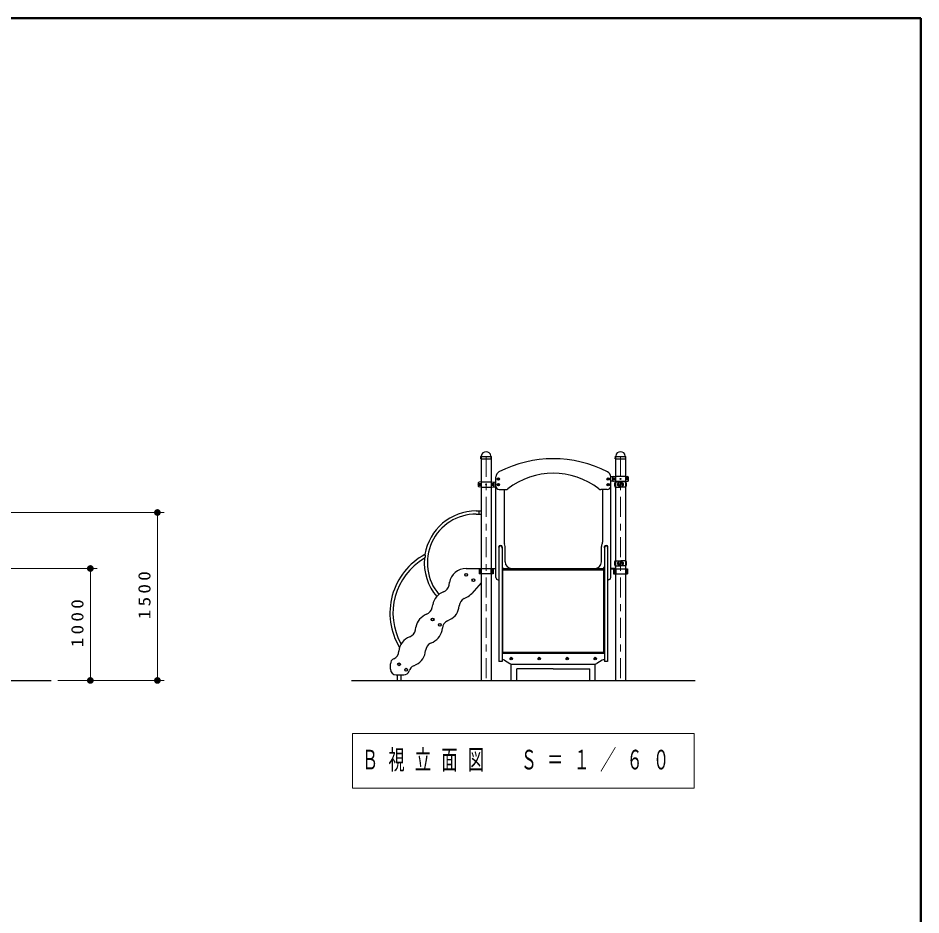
# Model space of a CAD drawing. Units: millimetres on the paper, scale 1:60. Extents: x -385 to 0, y -594 to 267.
# Drawn here: x -134.4 to 0, y -163.5 to -30 of the extents above; entities that cross this region are included whole.
import ezdxf

# ---------------------------------------------------------------- set-up
doc = ezdxf.new("R2010")
doc.units = ezdxf.units.MM
doc.linetypes.add('USER1', pattern=[4.5, 2.5, -2])
doc.linetypes.add('USER2', pattern=[6, 3, -1, 1, -1])
doc.layers.add('LY_1', color=7, linetype='Continuous', lineweight=25)
doc.styles.add('ＭＳ ゴシック', font='')
doc.styles.get('ＭＳ ゴシック').set_extended_font_data('MS Gothic')

# ---------------------------------------------------------------- blocks, each defined once
blk = doc.blocks.new('filled_dot')
at = {"color": 0, "linetype": 'Continuous', "lineweight": -2, "const_width": 1.25}
blk.add_lwpolyline([(-0.625, 0, 1), (0.625, 0, 1)], format="xyb", close=True, dxfattribs=at)

msp = doc.modelspace()

# ---------------------------------------------------------------- linework, layer by layer
at = {"layer": 'LY_1', "lineweight": 50}
for p, q in [((0, -30), (-385, -30)), ((0, -297), (0, -30))]:
    msp.add_line(p, q, dxfattribs=at)
at = {"layer": 'LY_1'}
for p, q in [((-65.485, -95.59), (-65.479, -95.285)), ((-65.459, -95.239), (-65.441, -95.22)), ((-65.456, -95.265), (-65.456, -128.598)), ((-65.456, -95.265), (-63.973, -95.265)), ((-63.97, -95.239), (-63.988, -95.22)), ((-63.973, -95.265), (-63.973, -128.598)), ((-63.944, -95.59), (-63.951, -95.285)), ((-45.485, -95.59), (-45.479, -95.285)), ((-45.459, -95.239), (-45.441, -95.22)), ((-45.456, -95.265), (-45.456, -128.598)), ((-45.456, -95.265), (-43.973, -95.265)), ((-43.97, -95.239), (-43.988, -95.22)), ((-43.973, -95.265), (-43.973, -128.598)), ((-43.944, -95.59), (-43.951, -95.285)), ((-65.477, -95.598), (-63.952, -95.598)), ((-45.477, -95.598), (-43.952, -95.598)), ((-65.481, -99.057), (-65.744, -99.08)), ((-65.481, -99.057), (-63.948, -99.057)), ((-63.948, -99.057), (-63.423, -99.103)), ((-63.423, -99.103), (-63.256, -99.115)), ((-63.256, -113.265), (-63.256, -98.299)), ((-62.948, -98.56), (-62.881, -98.521)), ((-62.948, -98.56), (-62.948, -98.637)), ((-62.948, -98.637), (-62.881, -98.675)), ((-62.948, -99.393), (-62.881, -99.355)), ((-62.948, -99.393), (-62.948, -99.47)), ((-62.881, -98.521), (-62.815, -98.56)), ((-62.881, -98.675), (-62.815, -98.637)), ((-62.881, -99.355), (-62.815, -99.393)), ((-62.815, -98.56), (-62.815, -98.637)), ((-62.815, -99.393), (-62.815, -99.47)), ((-46.615, -98.56), (-46.548, -98.521)), ((-46.615, -98.56), (-46.615, -98.637)), ((-46.615, -98.637), (-46.548, -98.675)), ((-46.615, -99.393), (-46.548, -99.355)), ((-46.615, -99.393), (-46.615, -99.47)), ((-46.548, -98.521), (-46.481, -98.56)), ((-46.548, -98.675), (-46.481, -98.637)), ((-46.548, -99.355), (-46.481, -99.393)), ((-46.481, -98.56), (-46.481, -98.637)), ((-46.481, -99.393), (-46.481, -99.47)), ((-46.173, -113.265), (-46.173, -98.251)), ((-46.006, -98.269), (-46.173, -98.281)), ((-46.006, -98.927), (-46.173, -98.915)), ((-45.481, -98.223), (-46.006, -98.269)), ((-45.481, -98.973), (-46.006, -98.927)), ((-45.483, -99.057), (-44.773, -99.057)), ((-43.948, -98.223), (-45.482, -98.223)), ((-43.948, -98.973), (-45.482, -98.973)), ((-44.986, -99.277), (-45.019, -99.276)), ((-44.986, -99.432), (-44.986, -99.073)), ((-44.986, -99.432), (-44.986, -99.79)), ((-44.74, -99.09), (-44.74, -99.773)), ((-44.69, -99.09), (-44.69, -99.773)), ((-43.946, -99.057), (-44.656, -99.057)), ((-44.444, -99.432), (-44.444, -99.073)), ((-44.444, -99.277), (-44.41, -99.276)), ((-44.444, -99.432), (-44.444, -99.79)), ((-43.948, -98.223), (-43.685, -98.246)), ((-43.948, -98.973), (-43.685, -98.95)), ((-65.481, -99.807), (-65.744, -99.784)), ((-65.481, -99.807), (-63.948, -99.807)), ((-63.948, -99.807), (-63.423, -99.761)), ((-63.423, -99.761), (-63.252, -99.748)), ((-62.948, -99.47), (-62.881, -99.509)), ((-62.881, -99.509), (-62.815, -99.47)), ((-62.756, -100.182), (-61.809, -100.182)), ((-62.048, -100.182), (-62.048, -108.017)), ((-46.673, -100.182), (-47.62, -100.182)), ((-47.381, -100.182), (-47.381, -108.017)), ((-46.615, -99.47), (-46.548, -99.509)), ((-46.548, -99.509), (-46.481, -99.47)), ((-45.481, -99.807), (-44.773, -99.807)), ((-44.986, -99.586), (-45.019, -99.587)), ((-43.946, -99.807), (-44.656, -99.807)), ((-44.444, -99.586), (-44.41, -99.587)), ((-66.186, -103.372), (-65.775, -103.372)), ((-65.775, -103.332), (-65.457, -103.332)), ((-65.775, -103.332), (-65.775, -103.865)), ((-66.186, -103.825), (-65.775, -103.825)), ((-65.775, -103.865), (-65.457, -103.865)), ((-62.801, -108.765), (-62.801, -125.755)), ((-62.348, -108.765), (-62.348, -125.755)), ((-61.881, -110.932), (-61.881, -108.662)), ((-47.548, -110.932), (-47.548, -108.662)), ((-47.081, -108.765), (-47.081, -125.755)), ((-46.628, -108.765), (-46.628, -125.755)), ((-45.483, -110.807), (-44.773, -110.807)), ((-44.986, -111.027), (-45.019, -111.026)), ((-44.986, -111.336), (-45.019, -111.337)), ((-44.986, -111.182), (-44.986, -110.823)), ((-44.986, -111.182), (-44.986, -111.54)), ((-44.74, -110.84), (-44.74, -111.523)), ((-44.69, -110.84), (-44.69, -111.523)), ((-43.946, -110.807), (-44.656, -110.807)), ((-44.444, -111.182), (-44.444, -110.823)), ((-44.444, -111.027), (-44.41, -111.026)), ((-44.444, -111.182), (-44.444, -111.54)), ((-44.444, -111.336), (-44.41, -111.337)), ((-67.697, -111.932), (-65.457, -111.932)), ((-65.745, -111.985), (-65.745, -112.735)), ((-63.256, -111.985), (-65.745, -111.985)), ((-63.684, -112.735), (-65.745, -112.735)), ((-65.606, -111.985), (-65.606, -112.735)), ((-64.019, -111.985), (-64.019, -112.735)), ((-63.972, -111.932), (-63.256, -111.932)), ((-63.863, -111.985), (-63.863, -112.735)), ((-63.814, -111.985), (-63.814, -112.735)), ((-63.684, -111.985), (-63.684, -112.735)), ((-62.231, -124.394), (-62.231, -111.796)), ((-62.231, -111.932), (-47.198, -111.932)), ((-62.231, -112.148), (-47.198, -112.148)), ((-47.198, -124.394), (-47.198, -111.796)), ((-45.457, -111.932), (-46.173, -111.932)), ((-46.173, -111.985), (-43.684, -111.985)), ((-45.745, -111.985), (-45.745, -112.735)), ((-45.745, -112.735), (-43.684, -112.735)), ((-45.615, -111.985), (-45.615, -112.735)), ((-45.566, -111.985), (-45.566, -112.735)), ((-45.481, -111.557), (-44.773, -111.557)), ((-45.41, -111.985), (-45.41, -112.735)), ((-43.946, -111.557), (-44.656, -111.557)), ((-43.823, -111.985), (-43.823, -112.735)), ((-43.684, -111.985), (-43.684, -112.735)), ((-70.23, -114.4), (-70.158, -113.989)), ((-65.457, -114.076), (-66.845, -115.635)), ((-62.923, -113.598), (-62.801, -113.598)), ((-46.506, -113.598), (-46.628, -113.598)), ((-67.979, -116.399), (-67.606, -116.215)), ((-72.73, -117.733), (-72.658, -117.323)), ((-70.479, -119.732), (-70.106, -119.548)), ((-75.23, -121.066), (-75.158, -120.656)), ((-72.979, -123.066), (-72.606, -122.881)), ((-62.348, -124.394), (-47.081, -124.394)), ((-62.348, -124.527), (-47.081, -124.527)), ((-78.952, -126.932), (-78.952, -126.128)), ((-75.479, -126.399), (-75.106, -126.215)), ((-62.348, -125.755), (-62.801, -125.755)), ((-61.97, -125.599), (-61.173, -126.059)), ((-60.965, -128.598), (-60.965, -126.149)), ((-60.69, -126.188), (-48.739, -126.188)), ((-48.465, -128.598), (-48.465, -126.149)), ((-47.459, -125.599), (-48.256, -126.059)), ((-46.628, -125.755), (-47.081, -125.755)), ((-54.715, -126.851), (-60.131, -126.851)), ((-60.131, -128.598), (-60.131, -126.851)), ((-54.715, -126.851), (-49.298, -126.851)), ((-49.298, -128.598), (-49.298, -126.851)), ((-354.309, -128.598), (-129.444, -128.598)), ((-84.727, -128.598), (-33.621, -128.598)), ((-78.119, -127.765), (-76.952, -127.765)), ((-77.923, -128.598), (-77.923, -127.765)), ((-77.356, -128.598), (-77.356, -127.765))]:
    msp.add_line(p, q, dxfattribs=at)
at = {"layer": 'LY_1', "lineweight": 13}
for p, q in [((-65.475, -95.265), (-63.954, -95.265)), ((-45.475, -95.265), (-43.954, -95.265)), ((-65.827, -99.586), (-65.827, -99.278)), ((-65.519, -99.278), (-65.827, -99.278)), ((-63.91, -99.278), (-63.602, -99.278)), ((-63.602, -99.586), (-63.602, -99.278)), ((-45.827, -98.752), (-45.827, -98.444)), ((-45.519, -98.444), (-45.827, -98.444)), ((-45.519, -98.752), (-45.827, -98.752)), ((-43.91, -98.444), (-43.602, -98.444)), ((-43.91, -98.752), (-43.602, -98.752)), ((-43.602, -98.752), (-43.602, -98.444)), ((-65.519, -99.586), (-65.827, -99.586)), ((-63.91, -99.586), (-63.602, -99.586)), ((-227.616, -103.598), (-112.632, -103.598)), ((-113.632, -103.598), (-113.632, -128.598)), ((-176.795, -111.932), (-122.612, -111.932)), ((-123.612, -111.932), (-123.612, -128.598)), ((-62.32, -125.505), (-62.348, -125.505)), ((-47.109, -125.505), (-47.081, -125.505)), ((-128.444, -128.598), (-122.612, -128.598)), ((-122.612, -128.598), (-112.632, -128.598)), ((-84.574, -136.485), (-84.574, -144.618)), ((-33.774, -136.485), (-84.574, -136.485)), ((-33.774, -144.618), (-33.774, -136.485)), ((-84.574, -144.618), (-33.774, -144.618))]:
    msp.add_line(p, q, dxfattribs=at)
at = {"layer": 'LY_1', "linetype": 'USER2', "lineweight": 13}
for p, q in [((-64.715, -95.265), (-64.715, -128.598)), ((-44.715, -95.265), (-44.715, -128.598))]:
    msp.add_line(p, q, dxfattribs=at)
at = {"layer": 'LY_1', "linetype": 'USER1', "lineweight": 13}
msp.add_line((-46.628, -113.598), (-46.59, -113.598), dxfattribs=at)
at = {"layer": 'LY_1', "lineweight": 13}
for centre, radius in [((-65.673, -99.432), 0.154), ((-65.673, -99.432), 0.0833), ((-64.715, -99.432), 0.0833), ((-63.756, -99.432), 0.154), ((-63.756, -99.432), 0.0833), ((-62.881, -98.598), 0.0917), ((-62.881, -99.432), 0.0917), ((-46.548, -98.598), 0.0917), ((-46.548, -99.432), 0.0917), ((-45.673, -98.598), 0.154), ((-45.673, -98.598), 0.0833), ((-44.715, -98.598), 0.0833), ((-43.756, -98.598), 0.154), ((-43.756, -98.598), 0.0833), ((-67.673, -112.865), 0.142), ((-66.606, -113.665), 0.142), ((-72.673, -119.532), 0.142), ((-71.606, -120.332), 0.142), ((-77.673, -126.198), 0.142), ((-76.606, -126.998), 0.142)]:
    msp.add_circle(centre, radius, dxfattribs=at)
at = {"layer": 'LY_1'}
for centre, radius in [((-62.881, -98.598), 0.175), ((-62.881, -99.432), 0.175), ((-62.881, -99.432), 0.125), ((-46.548, -98.598), 0.175), ((-46.548, -99.432), 0.175), ((-46.548, -98.598), 0.125), ((-46.548, -99.432), 0.125), ((-67.673, -112.865), 0.208), ((-66.606, -113.665), 0.208), ((-72.673, -119.532), 0.208), ((-71.606, -120.332), 0.208), ((-77.673, -126.198), 0.208), ((-60.965, -125.348), 0.2), ((-60.965, -125.348), 0.108), ((-56.798, -125.348), 0.2), ((-56.798, -125.348), 0.108), ((-52.631, -125.348), 0.2), ((-52.631, -125.348), 0.108), ((-48.465, -125.348), 0.2), ((-48.465, -125.348), 0.108), ((-76.606, -126.998), 0.208)]:
    msp.add_circle(centre, radius, dxfattribs=at)
at = {"layer": 'LY_1', "linetype": 'USER1', "lineweight": 13}
for centre in [(-62.881, -98.598), (-62.881, -99.432), (-46.548, -98.598), (-46.548, -99.432)]:
    msp.add_circle(centre, 0.104, dxfattribs=at)
at = {"layer": 'LY_1'}
for centre, radius, start, end in [((-65.412, -95.286), 0.0667, 135, 178.99605), ((-65.476, -95.185), 0.05, 315, 353.3676), ((-64.715, -95.273), 0.717, 90, 173.3676), ((-64.715, -95.273), 0.717, 6.6324, 90), ((-63.953, -95.185), 0.05, 186.6324, 225), ((-64.017, -95.286), 0.0667, 1.00395, 45), ((-45.412, -95.286), 0.0667, 135, 178.99605), ((-45.476, -95.185), 0.05, 315, 353.3676), ((-44.715, -95.273), 0.717, 90, 173.3676), ((-44.715, -95.273), 0.717, 6.6324, 90), ((-43.953, -95.185), 0.05, 186.6324, 225), ((-44.017, -95.286), 0.0667, 1.00395, 45), ((-65.477, -95.59), 0.0083, 178.87801, 270), ((-63.952, -95.59), 0.0083, 270, 1.12199), ((-54.715, -113.271), 17.673, 62.75771, 117.24229), ((-45.477, -95.59), 0.0083, 178.87801, 270), ((-43.952, -95.59), 0.0083, 270, 1.12199), ((-62.423, -98.299), 0.833, 117.24229, 180), ((-54.715, -108.887), 11.122, 52.37875, 127.62125), ((-47.006, -98.299), 0.833, 0, 62.75771), ((-65.09, -99.432), 0.833, 163.80375, 196.19625), ((-65.73, -99.246), 0.167, 95, 163.80375), ((-63.699, -99.246), 0.167, 16.19625, 85), ((-64.34, -99.432), 0.833, 343.80375, 16.19625), ((-45.09, -98.598), 0.833, 163.80375, 196.19625), ((-45.73, -98.412), 0.167, 95, 163.80375), ((-45.73, -98.784), 0.167, 196.19625, 265), ((-44.671, -99.432), 0.935, 159.19706, 200.80294), ((-45.483, -99.123), 0.0667, 90, 159.19706), ((-45.024, -99.432), 0.156, 88, 272), ((-44.969, -99.073), 0.0167, 90, 180), ((-44.773, -99.09), 0.0333, 0, 90), ((-44.656, -99.09), 0.0333, 90, 180), ((-44.46, -99.073), 0.0167, 0, 90), ((-44.405, -99.432), 0.156, 268, 92), ((-43.946, -99.123), 0.0667, 20.80294, 90), ((-44.758, -99.432), 0.935, 339.19706, 20.80294), ((-43.699, -98.412), 0.167, 16.19625, 85), ((-43.699, -98.784), 0.167, 275, 343.80375), ((-44.34, -98.598), 0.833, 343.80375, 16.19625), ((-65.73, -99.618), 0.167, 196.19625, 265), ((-63.699, -99.618), 0.167, 275, 343.80375), ((-62.756, -99.682), 0.5, 180, 270), ((-61.809, -99.682), 0.5, 270, 307.62125), ((-47.62, -99.682), 0.5, 232.37875, 270), ((-46.673, -99.682), 0.5, 270, 0), ((-45.483, -99.74), 0.0667, 200.80294, 270), ((-44.969, -99.79), 0.0167, 180, 270), ((-44.773, -99.773), 0.0333, 270, 0), ((-44.656, -99.773), 0.0333, 180, 270), ((-44.46, -99.79), 0.0167, 270, 0), ((-43.946, -99.74), 0.0667, 270, 339.19706), ((-66.186, -111.098), 7.727, 90, 170.64974), ((-66.186, -111.098), 7.273, 90, 220.1937), ((-62.575, -108.765), 0.275, 325.51176, 214.48824), ((-62.575, -108.765), 0.227, 0, 180), ((-61.548, -108.017), 0.5, 180, 208.95502), ((-62.715, -108.662), 0.833, 0, 28.95502), ((-46.715, -108.662), 0.833, 151.04498, 180), ((-47.881, -108.017), 0.5, 331.04498, 0), ((-46.855, -108.765), 0.275, 325.51176, 214.48824), ((-46.855, -108.765), 0.227, 0, 180), ((-69.135, -118.562), 9.893, 118.20022, 211.29269), ((-74.093, -110.091), 0.376, 304.24238, 41.23672), ((-69.135, -118.562), 9.44, 120.18487, 209.3103), ((-66.186, -111.098), 7.727, 174.82936, 220.38267), ((-60.881, -110.932), 1, 180, 269.06068), ((-48.548, -110.932), 1, 270.93932, 0), ((-44.671, -111.182), 0.935, 159.19706, 200.80294), ((-45.483, -110.873), 0.0667, 90, 159.19706), ((-45.483, -111.49), 0.0667, 200.80294, 270), ((-45.024, -111.182), 0.156, 88, 272), ((-44.969, -110.823), 0.0167, 90, 180), ((-44.773, -110.84), 0.0333, 0, 90), ((-44.773, -111.523), 0.0333, 270, 0), ((-44.656, -110.84), 0.0333, 90, 180), ((-44.656, -111.523), 0.0333, 180, 270), ((-44.46, -110.823), 0.0167, 0, 90), ((-44.405, -111.182), 0.156, 268, 92), ((-43.946, -110.873), 0.0667, 20.80294, 90), ((-43.946, -111.49), 0.0667, 270, 339.19706), ((-44.758, -111.182), 0.935, 339.19706, 20.80294), ((-67.697, -114.432), 2.5, 90, 170), ((-62.398, -111.796), 0.167, 0, 72.5424), ((-61.328, -111.882), 0.05, 270, 64.79124), ((-48.101, -111.882), 0.05, 115.20876, 270), ((-47.031, -111.796), 0.167, 107.4576, 180), ((-44.969, -111.54), 0.0167, 180, 270), ((-44.46, -111.54), 0.0167, 270, 0), ((-62.923, -113.265), 0.333, 180, 270), ((-46.506, -113.265), 0.333, 270, 0), ((-70.196, -117.757), 2.5, 110.57944, 170), ((-71.544, -114.168), 1.333, 290.57944, 350), ((-67.39, -117.595), 1.333, 116.2602, 175.68077), ((-68.712, -113.973), 2.5, 296.2602, 318.31733), ((-74.044, -117.501), 1.333, 290.57944, 350), ((-71.212, -117.306), 2.5, 296.2602, 355.68077), ((-72.696, -121.09), 2.5, 110.57944, 170), ((-73.712, -120.639), 2.5, 296.2602, 355.68077), ((-69.89, -120.928), 1.333, 116.2602, 175.68077), ((-75.196, -124.424), 2.5, 110.57944, 176.01746), ((-76.544, -120.835), 1.333, 290.57944, 350), ((-72.39, -124.261), 1.333, 116.2602, 175.68077), ((-79.02, -124.157), 1.333, 294.58333, 356.01746), ((-76.212, -123.973), 2.5, 296.2602, 355.68077), ((-78.119, -126.128), 0.833, 114.58333, 180), ((-62.32, -126.205), 0.7, 60, 90), ((-60.69, -125.222), 0.967, 240, 270), ((-48.739, -125.222), 0.967, 270, 300), ((-47.109, -126.205), 0.7, 90, 120), ((-78.119, -126.932), 0.833, 180, 270), ((-76.952, -126.932), 0.833, 270, 342.18188), ((-74.89, -127.595), 1.333, 116.2602, 162.18188)]:
    msp.add_arc(centre, radius, start, end, dxfattribs=at)
at = {"layer": 'LY_1', "lineweight": 13}
for centre, start, end in [((-67.652, -99.432), 355.87048, 4.12952), ((-61.777, -99.432), 175.87048, 184.12952), ((-47.652, -98.598), 355.87048, 4.12952), ((-41.777, -98.598), 175.87048, 184.12952)]:
    msp.add_arc(centre, 2.139, start, end, dxfattribs=at)
at = {"layer": 'LY_1', "linetype": 'USER1', "lineweight": 13}
for centre, start, end in [((-63.948, -99.073), 88.01112, 180), ((-45.481, -98.24), 0, 91.98888), ((-45.481, -98.957), 270, 0), ((-63.948, -99.79), 180, 270)]:
    msp.add_arc(centre, 0.0167, start, end, dxfattribs=at)

# ---------------------------------------------------------------- block references
at = {"layer": 'LY_1', "lineweight": 13, "xscale": 0.4, "yscale": 0.4}
for p, rotation in [((-113.632, -103.598), 270), ((-123.612, -111.932), 270), ((-123.612, -128.598), 90), ((-113.632, -128.598), 90)]:
    msp.add_blockref('filled_dot', p, dxfattribs=dict(at, rotation=rotation))

# ---------------------------------------------------------------- texts
at = {"layer": 'LY_1', "char_height": 1.833, "attachment_point": 8, "rotation": 90, "style": 'ＭＳ ゴシック'}
for s, insert in [('\\T1.33;\\W1.15;1500', (-114.632, -115.677)), ('\\T1.33;\\W1.15;1000', (-124.612, -119.844))]:
    msp.add_mtext(s, dxfattribs=dict(at, insert=insert))
at = {"layer": 'LY_1', "insert": (-83.174, -140.552), "char_height": 2.933, "attachment_point": 4, "style": 'ＭＳ ゴシック'}
msp.add_mtext('\\T1.64;\\W0.6;Ｂ視立面図\u3000Ｓ＝１／６０', dxfattribs=at)

doc.saveas('drawing.dxf')
